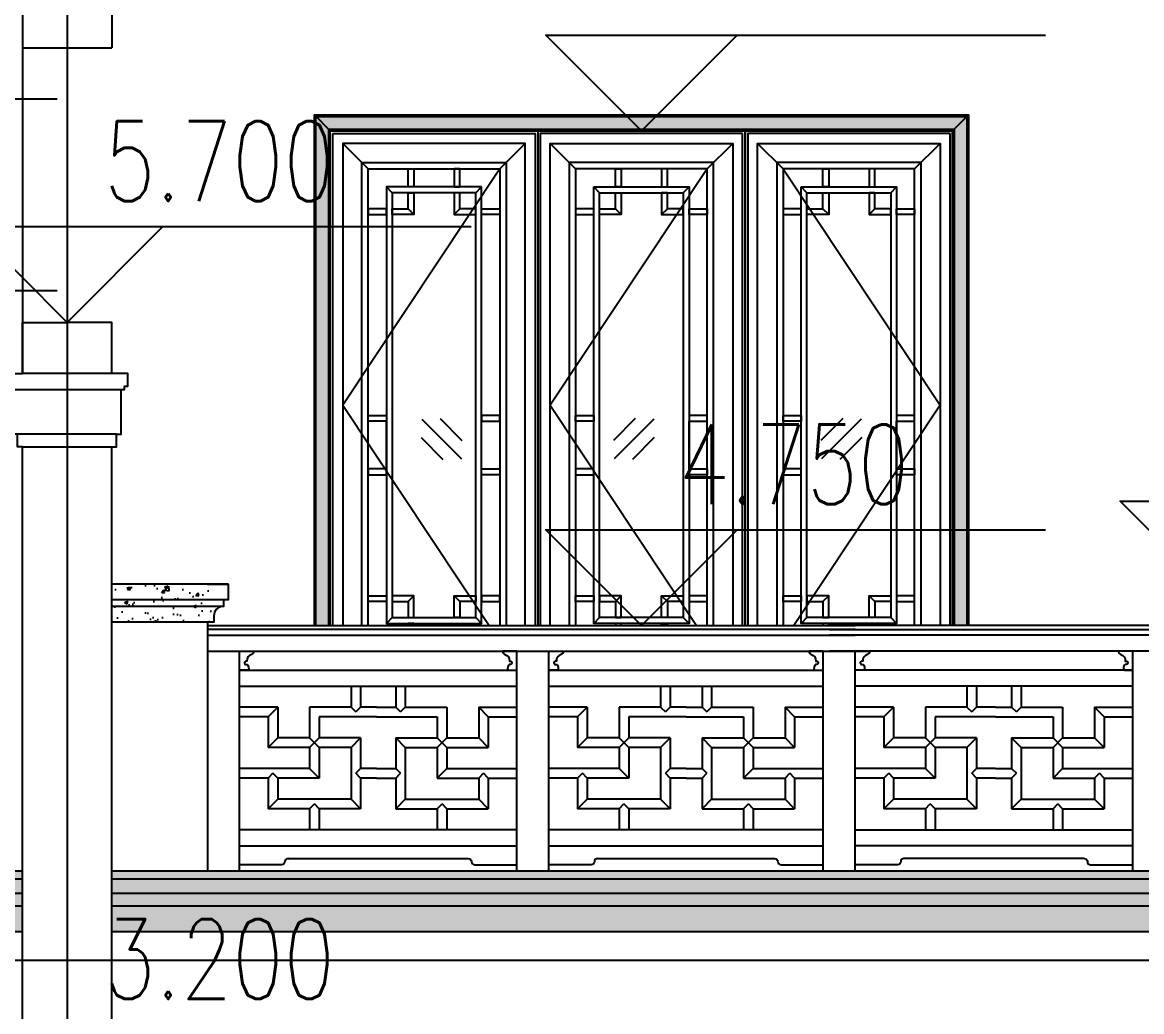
# Model space of a CAD drawing. Extents: x 296441 to 853063, y 459050 to 1117990.
# Drawn here: x 639158 to 642666, y 1086458 to 1089558 of the extents above; entities that cross this region are included whole.
import ezdxf
from ezdxf.xclip import XClip

# ---------------------------------------------------------------- set-up
doc = ezdxf.new("R2010")
doc.units = 0
doc.header["$LTSCALE"] = 1000
doc.header["$XCLIPFRAME"] = 0
for name, pattern in [('CENTER-1', [10, 6.25, -1.25, 1.25, -1.25]), ('CENTER2', [28.575, 19.05, -3.175, 3.175, -3.175]), ('E1-ELEV-S$0$HIDDEN2', [4.7625, 3.175, -1.5875])]:
    doc.linetypes.add(name, pattern=pattern)
for name, color, linetype in [('1.5铝板', 3, 'Continuous'), ('95', 95, 'Continuous'), ('E1-ELEV-S$0$01-ELEV-ALL$0$A-ELEV-MEDM-HEVY', 2, 'Continuous'), ('E1-ELEV-S$0$A B-ELEV-S-zhongjiantao-1F$0$A-ELEV-MEDM-HEVY', 2, 'Continuous'), ('E1-ELEV-S$0$A-ELEV-HDDN', 161, 'E1-ELEV-S$0$HIDDEN2'), ('E1-ELEV-S$0$A-ELEV-HEVY', 2, 'Continuous'), ('E1-ELEV-S$0$A-ELEV-MEDM', 4, 'Continuous'), ('E1-ELEV-S$0$A-ELEV-THIN', 144, 'Continuous'), ('E1-ELEV-S$0$A-ELEV-THIN-GRAY', 252, 'Continuous'), ('E1-ELEV-S$0$A-ELEV-XTHIN', 5, 'Continuous'), ('E1-ELEV-S$0$WALL-TYPE-DETL-W$0$A-ELEV-MEDM', 4, 'Continuous'), ('E1-TEXT-S$0$A-ANNO-LEVL', 3, 'Continuous'), ('E1-TEXT-S$0$A-ANNO-LEVL-TEXT', 255, 'Continuous'), ('E2-E3-ELEV-S$0$G-XREF', 2, 'Continuous'), ('G-GRID', 8, 'CENTER2'), ('G-XREF', 2, 'Continuous'), ('ZT1_通用--填充---PM、LM、DY、JD', 8, 'Continuous'), ('主框线', 4, 'Continuous'), ('副框内口线', 6, 'Continuous'), ('花格栅', 6, 'Continuous'), ('铝合金花格条', 5, 'Continuous')]:
    doc.layers.add(name, color=color, linetype=linetype)
doc.styles.add('E1-TEXT-S$0$GOA_01_thin_0.75', font='romans.shx', dxfattribs={"width": 0.75, "bigfont": 'hzdx.shx'})

# ---------------------------------------------------------------- blocks, each defined once
blk = doc.blocks.new('*U1403')
at = {"layer": 'E1-ELEV-S$0$A-ELEV-HEVY'}
for p, q in [((140, 340), (-140, 340)), ((-140, 110), (140, 110))]:
    blk.add_line(p, q, dxfattribs=at)
for points in [[(-140, -2000), (-140, 110), (-155, 110), (-155, 150), (-170, 150), (-170, 290), (-180, 290), (-180, 300), (-190, 300), (-190, 340), (-140, 340), (-140, 500), (0, 500)], [(140, -2000), (140, 110), (155, 110), (155, 150), (170, 150), (170, 290), (180, 290), (180, 300), (190, 300), (190, 340), (140, 340), (140, 500), (0, 500)]]:
    blk.add_lwpolyline(points, dxfattribs=at)
at = {"layer": 'E1-ELEV-S$0$A-ELEV-XTHIN'}
for p, q in [((-170, 290), (170, 290)), ((155, 150), (-155, 150))]:
    blk.add_line(p, q, dxfattribs=at)
blk = doc.blocks.new('E1-ELEV-S$0$cxdg')
at = {"layer": 'E1-ELEV-S$0$01-ELEV-ALL$0$A-ELEV-MEDM-HEVY', "ltscale": 0.01}
blk.add_lwpolyline([(0, 0), (65, 0), (65, -50), (50, -50), (50, -70, 0.414214), (20, -100), (20, -120), (0, -120)], format="xyb", dxfattribs=at)
blk = doc.blocks.new('E1-ELEV-S$0$WALL-TYPE-DETL-W$0$石雕饰1A-E1')
at = {"layer": 'E1-ELEV-S$0$WALL-TYPE-DETL-W$0$A-ELEV-MEDM'}
blk.add_lwpolyline([(0, 130), (-97.2, 130, 0.322993), (-82.6, 106.9, -0.379189), (-51.1, 61.9, -1.529792), (-52.9, 38.9, 0.173833), (-64, 12, 0.297704), (-56.2, 0), (0, 0)], format="xyb", close=True, dxfattribs=at)
blk = doc.blocks.new('E1-ELEV-S$0$xfhbn')
at = {"layer": 'E1-ELEV-S$0$A-ELEV-MEDM'}
for p, q in [((-103, 770), (-1163, 770)), ((-103, 690), (-1163, 690)), ((-1163, 0), (-1163, 690)), ((-1063, 0), (-1063, 690)), ((-203, 130), (-203, 690)), ((-203, 0), (-203, 690)), ((-103, 0), (-103, 690)), ((-203, 630), (-1063, 630)), ((-203, 580), (-1063, 580)), ((-1063, 130), (-203, 130)), ((-203, 80), (-1063, 80))]:
    blk.add_line(p, q, dxfattribs=at)
at = {"layer": 'E1-ELEV-S$0$A-ELEV-THIN', "ltscale": 0.1}
for p, q in [((-103, 740), (-1163, 740)), ((-713, 580), (-713, 514)), ((-683, 580), (-683, 514)), ((-583, 580), (-583, 514)), ((-553, 580), (-553, 514)), ((-943, 514), (-1063, 514)), ((-973, 484), (-943, 514)), ((-943, 514), (-943, 418)), ((-713, 514), (-843, 514)), ((-843, 514), (-843, 418)), ((-713, 514), (-698, 499)), ((-683, 514), (-698, 499)), ((-633, 514), (-683, 514)), ((-633, 514), (-583, 514)), ((-583, 514), (-568, 499)), ((-553, 514), (-568, 499)), ((-553, 514), (-423, 514)), ((-423, 514), (-423, 418)), ((-323, 514), (-203, 514)), ((-323, 514), (-323, 418)), ((-293, 484), (-323, 514)), ((-973, 484), (-1063, 484)), ((-973, 484), (-973, 388)), ((-633, 484), (-813, 484)), ((-633, 484), (-813, 484)), ((-813, 484), (-813, 418)), ((-633, 484), (-453, 484)), ((-633, 484), (-453, 484)), ((-453, 484), (-453, 418)), ((-293, 484), (-203, 484)), ((-293, 484), (-293, 388)), ((-943, 418), (-973, 388)), ((-843, 388), (-973, 388)), ((-843, 418), (-943, 418)), ((-843, 388), (-813, 418)), ((-843, 418), (-813, 388)), ((-843, 388), (-843, 322)), ((-683, 418), (-813, 418)), ((-713, 388), (-813, 388)), ((-813, 388), (-813, 292)), ((-713, 388), (-683, 418)), ((-713, 388), (-713, 226)), ((-683, 418), (-683, 322)), ((-583, 418), (-453, 418)), ((-583, 418), (-583, 322)), ((-553, 388), (-583, 418)), ((-553, 388), (-453, 388)), ((-553, 388), (-553, 226)), ((-423, 388), (-453, 418)), ((-423, 418), (-453, 388)), ((-453, 388), (-453, 292)), ((-423, 418), (-323, 418)), ((-423, 388), (-293, 388)), ((-423, 388), (-423, 322)), ((-323, 418), (-293, 388)), ((-843, 322), (-1063, 322)), ((-843, 322), (-813, 292)), ((-683, 322), (-698, 307)), ((-633, 322), (-683, 322)), ((-633, 322), (-683, 322)), ((-633, 322), (-583, 322)), ((-633, 322), (-583, 322)), ((-583, 322), (-568, 307)), ((-423, 322), (-453, 292)), ((-423, 322), (-203, 322)), ((-973, 292), (-1063, 292)), ((-973, 292), (-958, 307)), ((-973, 292), (-973, 196)), ((-943, 292), (-958, 307)), ((-813, 292), (-943, 292)), ((-943, 292), (-943, 226)), ((-683, 292), (-698, 307)), ((-633, 292), (-683, 292)), ((-633, 292), (-683, 292)), ((-683, 292), (-683, 196)), ((-633, 292), (-583, 292)), ((-633, 292), (-583, 292)), ((-583, 292), (-568, 307)), ((-583, 292), (-583, 196)), ((-453, 292), (-323, 292)), ((-323, 292), (-308, 307)), ((-323, 292), (-323, 226)), ((-293, 292), (-308, 307)), ((-293, 292), (-203, 292)), ((-293, 292), (-293, 196)), ((-973, 196), (-943, 226)), ((-713, 226), (-943, 226)), ((-843, 196), (-828, 211)), ((-813, 196), (-828, 211)), ((-713, 226), (-683, 196)), ((-553, 226), (-583, 196)), ((-553, 226), (-323, 226)), ((-453, 196), (-438, 211)), ((-423, 196), (-438, 211)), ((-293, 196), (-323, 226)), ((-843, 196), (-973, 196)), ((-843, 196), (-843, 130)), ((-683, 196), (-813, 196)), ((-813, 196), (-813, 130)), ((-583, 196), (-453, 196)), ((-453, 196), (-453, 130)), ((-423, 196), (-293, 196)), ((-423, 196), (-423, 130)), ((-355.5, 40), (-910.5, 40))]:
    blk.add_line(p, q, dxfattribs=at)
for points in [[(-910.5, 40, 0.414214), (-920.5, 30, -0.414214), (-930.5, 20), (-1063, 20), (-1063, 80)], [(-355.5, 40, -0.414214), (-345.5, 30, 0.414214), (-335.5, 20), (-203, 20), (-203, 80)]]:
    blk.add_lwpolyline(points, format="xyb", dxfattribs=at)
at = {"layer": 'E1-ELEV-S$0$A-ELEV-THIN-GRAY'}
blk.add_line((-1163, 757.8), (-103, 757.8), dxfattribs=at)
at = {"layer": 'E1-ELEV-S$0$WALL-TYPE-DETL-W$0$A-ELEV-MEDM', "yscale": 0.4615384615384616, "zscale": 0.4615384615384616}
for p, xscale in [((-1063, 630), -0.4615384615384616), ((-203, 630), 0.4615384615384616)]:
    blk.add_blockref('E1-ELEV-S$0$WALL-TYPE-DETL-W$0$石雕饰1A-E1', p, dxfattribs=dict(at, xscale=xscale))
blk = doc.blocks.new('*U1715')
at = {"layer": 'E1-ELEV-S$0$A-ELEV-MEDM'}
for p, q in [((-93, 770), (-1163, 770)), ((-93, 690), (-1163, 690)), ((-1163, 0), (-1163, 690)), ((-1063, 0), (-1063, 690)), ((-193, 130), (-193, 690)), ((-193, 0), (-193, 690)), ((-93, 0), (-93, 690)), ((-193, 630), (-1063, 630)), ((-193, 580), (-1063, 580)), ((-1063, 130), (-193, 130)), ((-193, 80), (-1063, 80))]:
    blk.add_line(p, q, dxfattribs=at)
at = {"layer": 'E1-ELEV-S$0$A-ELEV-THIN', "ltscale": 0.1}
for p, q in [((-93, 740), (-1163, 740)), ((-713, 580), (-713, 514)), ((-683, 580), (-683, 514)), ((-573, 580), (-573, 514)), ((-543, 580), (-543, 514)), ((-943, 514), (-1063, 514)), ((-973, 484), (-943, 514)), ((-943, 514), (-943, 418)), ((-713, 514), (-843, 514)), ((-843, 514), (-843, 418)), ((-713, 514), (-698, 499)), ((-683, 514), (-698, 499)), ((-623, 514), (-683, 514)), ((-623, 514), (-573, 514)), ((-573, 514), (-558, 499)), ((-543, 514), (-558, 499)), ((-543, 514), (-413, 514)), ((-413, 514), (-413, 418)), ((-313, 514), (-193, 514)), ((-313, 514), (-313, 418)), ((-283, 484), (-313, 514)), ((-973, 484), (-1063, 484)), ((-973, 484), (-973, 388)), ((-623, 484), (-813, 484)), ((-623, 484), (-813, 484)), ((-813, 484), (-813, 418)), ((-623, 484), (-443, 484)), ((-623, 484), (-443, 484)), ((-443, 484), (-443, 418)), ((-283, 484), (-193, 484)), ((-283, 484), (-283, 388)), ((-943, 418), (-973, 388)), ((-843, 388), (-973, 388)), ((-843, 418), (-943, 418)), ((-843, 388), (-813, 418)), ((-843, 418), (-813, 388)), ((-843, 388), (-843, 322)), ((-683, 418), (-813, 418)), ((-713, 388), (-813, 388)), ((-813, 388), (-813, 292)), ((-713, 388), (-683, 418)), ((-713, 388), (-713, 226)), ((-683, 418), (-683, 322)), ((-573, 418), (-443, 418)), ((-573, 418), (-573, 322)), ((-543, 388), (-573, 418)), ((-543, 388), (-443, 388)), ((-543, 388), (-543, 226)), ((-413, 388), (-443, 418)), ((-413, 418), (-443, 388)), ((-443, 388), (-443, 292)), ((-413, 418), (-313, 418)), ((-413, 388), (-283, 388)), ((-413, 388), (-413, 322)), ((-313, 418), (-283, 388)), ((-843, 322), (-1063, 322)), ((-843, 322), (-813, 292)), ((-683, 322), (-698, 307)), ((-623, 322), (-683, 322)), ((-623, 322), (-683, 322)), ((-623, 322), (-573, 322)), ((-623, 322), (-573, 322)), ((-573, 322), (-558, 307)), ((-413, 322), (-443, 292)), ((-413, 322), (-193, 322)), ((-973, 292), (-1063, 292)), ((-973, 292), (-958, 307)), ((-973, 292), (-973, 196)), ((-943, 292), (-958, 307)), ((-813, 292), (-943, 292)), ((-943, 292), (-943, 226)), ((-683, 292), (-698, 307)), ((-623, 292), (-683, 292)), ((-623, 292), (-683, 292)), ((-683, 292), (-683, 196)), ((-623, 292), (-573, 292)), ((-623, 292), (-573, 292)), ((-573, 292), (-558, 307)), ((-573, 292), (-573, 196)), ((-443, 292), (-313, 292)), ((-313, 292), (-298, 307)), ((-313, 292), (-313, 226)), ((-283, 292), (-298, 307)), ((-283, 292), (-193, 292)), ((-283, 292), (-283, 196)), ((-973, 196), (-943, 226)), ((-713, 226), (-943, 226)), ((-843, 196), (-828, 211)), ((-813, 196), (-828, 211)), ((-713, 226), (-683, 196)), ((-543, 226), (-573, 196)), ((-543, 226), (-313, 226)), ((-443, 196), (-428, 211)), ((-413, 196), (-428, 211)), ((-283, 196), (-313, 226)), ((-843, 196), (-973, 196)), ((-843, 196), (-843, 130)), ((-683, 196), (-813, 196)), ((-813, 196), (-813, 130)), ((-573, 196), (-443, 196)), ((-443, 196), (-443, 130)), ((-413, 196), (-283, 196)), ((-413, 196), (-413, 130)), ((-345.5, 40), (-910.5, 40))]:
    blk.add_line(p, q, dxfattribs=at)
for points in [[(-910.5, 40, 0.414214), (-920.5, 30, -0.414214), (-930.5, 20), (-1063, 20), (-1063, 80)], [(-345.5, 40, -0.414214), (-335.5, 30, 0.414214), (-325.5, 20), (-193, 20), (-193, 80)]]:
    blk.add_lwpolyline(points, format="xyb", dxfattribs=at)
at = {"layer": 'E1-ELEV-S$0$A-ELEV-THIN-GRAY'}
blk.add_line((-1163, 757.8), (-93, 757.8), dxfattribs=at)
at = {"layer": 'E1-ELEV-S$0$WALL-TYPE-DETL-W$0$A-ELEV-MEDM', "yscale": 0.4615384615384616, "zscale": 0.4615384615384616}
for p, xscale in [((-1063, 630), -0.4615384615384616), ((-193, 630), 0.4615384615384616)]:
    blk.add_blockref('E1-ELEV-S$0$WALL-TYPE-DETL-W$0$石雕饰1A-E1', p, dxfattribs=dict(at, xscale=xscale))
blk = doc.blocks.new('*U1714')
at = {"layer": 'E1-ELEV-S$0$A-ELEV-MEDM'}
for p, q in [((-93, 770), (-1163, 770)), ((-93, 690), (-1163, 690)), ((-1163, 0), (-1163, 690)), ((-1063, 0), (-1063, 690)), ((-193, 130), (-193, 690)), ((-193, 0), (-193, 690)), ((-93, 0), (-93, 690)), ((-193, 630), (-1063, 630)), ((-193, 580), (-1063, 580)), ((-1063, 130), (-193, 130)), ((-193, 80), (-1063, 80))]:
    blk.add_line(p, q, dxfattribs=at)
at = {"layer": 'E1-ELEV-S$0$A-ELEV-THIN', "ltscale": 0.1}
for p, q in [((-93, 740), (-1163, 740)), ((-713, 580), (-713, 514)), ((-683, 580), (-683, 514)), ((-573, 580), (-573, 514)), ((-543, 580), (-543, 514)), ((-943, 514), (-1063, 514)), ((-973, 484), (-943, 514)), ((-943, 514), (-943, 418)), ((-713, 514), (-843, 514)), ((-843, 514), (-843, 418)), ((-713, 514), (-698, 499)), ((-683, 514), (-698, 499)), ((-623, 514), (-683, 514)), ((-623, 514), (-573, 514)), ((-573, 514), (-558, 499)), ((-543, 514), (-558, 499)), ((-543, 514), (-413, 514)), ((-413, 514), (-413, 418)), ((-313, 514), (-193, 514)), ((-313, 514), (-313, 418)), ((-283, 484), (-313, 514)), ((-973, 484), (-1063, 484)), ((-973, 484), (-973, 388)), ((-623, 484), (-813, 484)), ((-623, 484), (-813, 484)), ((-813, 484), (-813, 418)), ((-623, 484), (-443, 484)), ((-623, 484), (-443, 484)), ((-443, 484), (-443, 418)), ((-283, 484), (-193, 484)), ((-283, 484), (-283, 388)), ((-943, 418), (-973, 388)), ((-843, 388), (-973, 388)), ((-843, 418), (-943, 418)), ((-843, 388), (-813, 418)), ((-843, 418), (-813, 388)), ((-843, 388), (-843, 322)), ((-683, 418), (-813, 418)), ((-713, 388), (-813, 388)), ((-813, 388), (-813, 292)), ((-713, 388), (-683, 418)), ((-713, 388), (-713, 226)), ((-683, 418), (-683, 322)), ((-573, 418), (-443, 418)), ((-573, 418), (-573, 322)), ((-543, 388), (-573, 418)), ((-543, 388), (-443, 388)), ((-543, 388), (-543, 226)), ((-413, 388), (-443, 418)), ((-413, 418), (-443, 388)), ((-443, 388), (-443, 292)), ((-413, 418), (-313, 418)), ((-413, 388), (-283, 388)), ((-413, 388), (-413, 322)), ((-313, 418), (-283, 388)), ((-843, 322), (-1063, 322)), ((-843, 322), (-813, 292)), ((-683, 322), (-698, 307)), ((-623, 322), (-683, 322)), ((-623, 322), (-683, 322)), ((-623, 322), (-573, 322)), ((-623, 322), (-573, 322)), ((-573, 322), (-558, 307)), ((-413, 322), (-443, 292)), ((-413, 322), (-193, 322)), ((-973, 292), (-1063, 292)), ((-973, 292), (-958, 307)), ((-973, 292), (-973, 196)), ((-943, 292), (-958, 307)), ((-813, 292), (-943, 292)), ((-943, 292), (-943, 226)), ((-683, 292), (-698, 307)), ((-623, 292), (-683, 292)), ((-623, 292), (-683, 292)), ((-683, 292), (-683, 196)), ((-623, 292), (-573, 292)), ((-623, 292), (-573, 292)), ((-573, 292), (-558, 307)), ((-573, 292), (-573, 196)), ((-443, 292), (-313, 292)), ((-313, 292), (-298, 307)), ((-313, 292), (-313, 226)), ((-283, 292), (-298, 307)), ((-283, 292), (-193, 292)), ((-283, 292), (-283, 196)), ((-973, 196), (-943, 226)), ((-713, 226), (-943, 226)), ((-843, 196), (-828, 211)), ((-813, 196), (-828, 211)), ((-713, 226), (-683, 196)), ((-543, 226), (-573, 196)), ((-543, 226), (-313, 226)), ((-443, 196), (-428, 211)), ((-413, 196), (-428, 211)), ((-283, 196), (-313, 226)), ((-843, 196), (-973, 196)), ((-843, 196), (-843, 130)), ((-683, 196), (-813, 196)), ((-813, 196), (-813, 130)), ((-573, 196), (-443, 196)), ((-443, 196), (-443, 130)), ((-413, 196), (-283, 196)), ((-413, 196), (-413, 130)), ((-345.5, 40), (-910.5, 40))]:
    blk.add_line(p, q, dxfattribs=at)
for points in [[(-910.5, 40, 0.414214), (-920.5, 30, -0.414214), (-930.5, 20), (-1063, 20), (-1063, 80)], [(-345.5, 40, -0.414214), (-335.5, 30, 0.414214), (-325.5, 20), (-193, 20), (-193, 80)]]:
    blk.add_lwpolyline(points, format="xyb", dxfattribs=at)
at = {"layer": 'E1-ELEV-S$0$A-ELEV-THIN-GRAY'}
blk.add_line((-1163, 757.8), (-93, 757.8), dxfattribs=at)
at = {"layer": 'E1-ELEV-S$0$WALL-TYPE-DETL-W$0$A-ELEV-MEDM', "yscale": 0.4615384615384616, "zscale": 0.4615384615384616}
for p, xscale in [((-1063, 630), -0.4615384615384616), ((-193, 630), 0.4615384615384616)]:
    blk.add_blockref('E1-ELEV-S$0$WALL-TYPE-DETL-W$0$石雕饰1A-E1', p, dxfattribs=dict(at, xscale=xscale))
blk = doc.blocks.new('单层玻璃')
at = {"layer": '95'}
for p, q in [((-1.217, -0.085), (0.085, 1.217)), ((-1.183, -1.183), (1.183, 1.183)), ((-0.085, -1.217), (1.217, 0.085))]:
    blk.add_line(p, q, dxfattribs=at)
blk = doc.blocks.new('*U2022')
at = {"color": 8}
for p, q in [((58, -58), (8, -8)), ((592, -58), (642, -8)), ((58, -411), (39, -430)), ((592, -411), (611, -430)), ((118.8, -549.8), (39, -470)), ((531.2, -549.8), (611, -470)), ((118.8, -2031.2), (39, -2111)), ((531.2, -2031.2), (611, -2111))]:
    blk.add_line(p, q, dxfattribs=at)
for points in [[(611, -430), (611, -470), (39, -470), (39, -430)], [(39, -470), (611, -470), (611, -2111), (39, -2111)]]:
    blk.add_lwpolyline(points, close=True)
at = {"color": 2, "ltscale": 250}
blk.add_lwpolyline([(531.2, -549.8), (118.8, -549.8), (118.8, -2031.2), (531.2, -2031.2)], close=True, dxfattribs=at)
at = {"layer": '1.5铝板', "ltscale": 250}
for points in [[(611, -430), (39, -430), (39, -39), (611, -39)], [(592, -411), (58, -411), (58, -58), (592, -58)]]:
    blk.add_lwpolyline(points, close=True, dxfattribs=at)
at = {"layer": '主框线'}
blk.add_lwpolyline([(8, -2142), (642, -2142), (642, -8), (8, -8)], close=True, dxfattribs=at)
at = {"layer": '副框内口线', "linetype": 'CENTER-1', "ltscale": 40}
blk.add_lwpolyline([(0, -2150), (650, -2150), (650, 0), (0, 0)], close=True, dxfattribs=at)
at = {"layer": '花格栅', "color": 6, "ltscale": 250}
blk.add_lwpolyline([(551.2, -529.8), (98.8, -529.8), (98.8, -2051.2), (551.2, -2051.2)], close=True, dxfattribs=at)
at = {"layer": '铝合金花格条'}
for p, q in [((175.8, -1090.5), (175.8, -1240.5)), ((474.2, -1090.5), (474.2, -1240.5))]:
    blk.add_line(p, q, dxfattribs=at)
for points in [[(183, -58), (201, -58), (201, -115), (183, -115)], [(467, -58), (449, -58), (449, -115), (467, -115)], [(535, -115), (535, -354), (115, -354), (115, -115)], [(517, -133), (517, -336), (133, -336), (133, -133)], [(58, -183), (58, -201), (115, -201), (115, -183)], [(592, -183), (592, -201), (535, -201), (535, -183)], [(58, -286), (58, -268), (115, -268), (115, -286)], [(592, -286), (592, -268), (535, -268), (535, -286)], [(183, -411), (201, -411), (201, -354), (183, -354)], [(467, -411), (449, -411), (449, -354), (467, -354)], [(243.8, -549.8), (261.8, -549.8), (261.8, -606.8), (243.8, -606.8)], [(406.2, -549.8), (388.2, -549.8), (388.2, -606.8), (406.2, -606.8)], [(474.2, -1974.2), (175.8, -1974.2), (175.8, -606.8), (474.2, -606.8)], [(456.2, -1956.2), (193.8, -1956.2), (193.8, -624.8), (456.2, -624.8)], [(118.8, -674.8), (118.8, -692.8), (175.8, -692.8), (175.8, -674.8)], [(531.2, -674.8), (531.2, -692.8), (474.2, -692.8), (474.2, -674.8)], [(175.8, -1090.5), (118.8, -1090.5), (118.8, -1072.5), (175.8, -1072.5)], [(474.2, -1090.5), (531.2, -1090.5), (531.2, -1072.5), (474.2, -1072.5)], [(175.8, -1240.5), (118.8, -1240.5), (118.8, -1258.5), (175.8, -1258.5)], [(474.2, -1240.5), (531.2, -1240.5), (531.2, -1258.5), (474.2, -1258.5)], [(118.8, -1906.2), (118.8, -1888.2), (175.8, -1888.2), (175.8, -1906.2)], [(531.2, -1906.2), (531.2, -1888.2), (474.2, -1888.2), (474.2, -1906.2)], [(243.8, -2031.2), (261.8, -2031.2), (261.8, -1974.2), (243.8, -1974.2)], [(406.2, -2031.2), (388.2, -2031.2), (388.2, -1974.2), (406.2, -1974.2)]]:
    blk.add_lwpolyline(points, close=True, dxfattribs=at)
for points in [[(133, -133), (115, -115)], [(201, -201), (183, -183), (133, -183), (133, -201), (201, -201), (201, -133), (183, -133), (183, -183)], [(449, -201), (467, -183), (517, -183), (517, -201), (449, -201), (449, -133), (467, -133), (467, -183)], [(517, -133), (535, -115)], [(201, -268), (183, -286), (133, -286), (133, -268), (201, -268), (201, -336), (183, -336), (183, -286)], [(449, -268), (467, -286), (517, -286), (517, -268), (449, -268), (449, -336), (467, -336), (467, -286)], [(133, -336), (115, -354)], [(517, -336), (535, -354)], [(193.8, -624.8), (175.8, -606.8)], [(261.8, -692.8), (243.8, -674.8), (243.8, -624.8), (261.8, -624.8), (261.8, -692.8), (193.8, -692.8), (193.8, -674.8), (243.8, -674.8)], [(388.2, -692.8), (406.2, -674.8), (406.2, -624.8), (388.2, -624.8), (388.2, -692.8), (456.2, -692.8), (456.2, -674.8), (406.2, -674.8)], [(456.2, -624.8), (474.2, -606.8)], [(261.8, -1888.2), (243.8, -1906.2), (243.8, -1956.2), (261.8, -1956.2), (261.8, -1888.2), (193.8, -1888.2), (193.8, -1906.2), (243.8, -1906.2)], [(388.2, -1888.2), (406.2, -1906.2), (406.2, -1956.2), (388.2, -1956.2), (388.2, -1888.2), (456.2, -1888.2), (456.2, -1906.2), (406.2, -1906.2)], [(193.8, -1956.2), (175.8, -1974.2)], [(456.2, -1956.2), (474.2, -1974.2)]]:
    blk.add_lwpolyline(points, dxfattribs=at)
at = {"xscale": 52.5, "yscale": 52.5, "zscale": 52.5}
for p in [(348.6, -288.5), (348.6, -1184.5)]:
    blk.add_blockref('单层玻璃', p, dxfattribs=at)
blk = doc.blocks.new('20200401092819')
at = {"ltscale": 1000}
blk.add_lwpolyline([(0, -2150), (1950, -2150), (1950, 0), (0, 0)], close=True, dxfattribs=at)
for points in [[(531.2, -118.8), (39, -859.5), (531.2, -1600.2)], [(768.8, -118.8), (1261, -859.5), (768.8, -1600.2)], [(1418.8, -118.8), (1911, -859.5), (1418.8, -1600.2)]]:
    blk.add_lwpolyline(points, dxfattribs=at)
at = {"ltscale": 1000, "xscale": -1, "rotation": 180}
for p in [(0, -2150), (650, -2150)]:
    blk.add_blockref('*U2022', p, dxfattribs=at)
at = {"ltscale": 1000, "rotation": 180}
blk.add_blockref('*U2022', (1950, -2150), dxfattribs=at)
blk = doc.blocks.new('E1-ELEV-S')
at = {"layer": 'ZT1_通用--填充---PM、LM、DY、JD', "ltscale": 1000}
h = blk.add_hatch(dxfattribs=at)
h.set_pattern_fill('混凝土', color=256, scale=10)
h.set_pattern_definition([(50, (675163.83, 1028200.233), (71.7260183, -6.2752135), [7.5, -82.5]), (355, (675163.83, 1028200.23), (-13.8751334, 75.2192134), [6, -66]), (100.4514, (675169.81, 1028199.71), (57.850938, 68.9439542), [6.374019, -70.114211]), (46.1842, (675163.83, 1028220.23), (106.724105, -16.5519014), [11.25, -123.75]), (96.6356, (675172.72, 1028218.85), (93.4662706, 97.411787), [9.561029, -105.1713]), (351.1842, (675163.83, 1028220.23), (93.466195, 97.41186), [9, -99]), (21, (675173.83, 1028215.233), (59.6907052, -40.261889), [7.5, -82.5]), (326, (675173.83, 1028215.23), (24.331533, 72.5150045), [6, -66]), (71.4514, (675178.804, 1028211.88), (84.022263, 32.2530497), [6.374019, -70.114211]), (37.5, (675163.83, 1028200.233), (1.21598553, 33.2893854), [0, -65.2, 0, -67, 0, -66.25]), (7.5, (675163.83, 1028200.233), (26.3069537, 39.4411712), [0, -38.2, 0, -63.7, 0, -25.25]), (327.5, (675141.53, 1028200.233), (53.3822436, -2.2554872), [0, -25, 0, -78, 0, -103.5]), (317.5, (675131.53, 1028200.233), (58.318617, 10.0104982), [0, -32.5, 0, -51.8, 0, -73.5])])
h.paths.add_polyline_path([(2825, 4750), (2825, 4200), (2825, 6350), (775, 6350), (775, 4750), (820, 4750), (820, 6305), (2775, 6305), (2775, 4750)])
h = blk.add_hatch(dxfattribs=at)
h.set_pattern_fill('混凝土', color=256, scale=15)
h.set_pattern_definition([(50, (629238.475, 1087678.07), (107.5890274, -9.41282), [11.25, -123.75]), (355, (629238.48, 1087678.07), (-20.8127, 112.82882), [9, -99]), (100.4514, (629247.44, 1087677.29), (86.776407, 103.415931), [9.5610285, -105.171317]), (46.1842, (629238.48, 1087708.07), (160.086157, -24.827852), [16.875, -185.625]), (96.6356, (629251.82, 1087706), (140.199406, 146.11768), [14.341543, -157.75695]), (351.1842, (629238.48, 1087708.07), (140.199292, 146.11779), [13.5, -148.5]), (21, (629253.475, 1087700.57), (89.536058, -60.3928336), [11.25, -123.75]), (326, (629253.48, 1087700.57), (36.4973, 108.772507), [9, -99]), (71.4514, (629260.94, 1087695.54), (126.033394, 48.3795745), [9.5610285, -105.171317]), (37.5, (629238.475, 1087678.07), (1.8239783, 49.9340781), [0, -97.8, 0, -100.5, 0, -99.375]), (7.5, (629238.475, 1087678.07), (39.4604306, 59.1617568), [0, -57.3, 0, -95.55, 0, -37.875]), (327.5, (629205.025, 1087678.07), (80.0733654, -3.3832308), [0, -37.5, 0, -117, 0, -155.25]), (317.5, (629190.025, 1087678.07), (87.4779254, 15.0157473), [0, -48.75, 0, -77.7, 0, -110.25])])
h.paths.add_polyline_path([(460, 4760), (140, 4760), (140, 4880), (460, 4880)])
h = blk.add_hatch(dxfattribs=at)
h.set_pattern_fill('混凝土', color=256, scale=20)
h.set_pattern_definition([(50, (620238.48, 1027790.23), (143.452037, -12.550427), [15, -165]), (355, (620238.48, 1027790.23), (-27.750267, 150.438427), [12, -132]), (100.4514, (620250.43, 1027789.19), (115.701876, 137.887908), [12.748038, -140.228422]), (46.1842, (620238.48, 1027830.23), (213.44821, -33.103803), [22.5, -247.5]), (96.6356, (620256.27, 1027827.47), (186.93254, 194.823574), [19.122058, -210.3426]), (351.1842, (620238.48, 1027830.23), (186.93239, 194.82372), [18, -198]), (21, (620258.48, 1027820.23), (119.38141, -80.523778), [15, -165]), (326, (620258.48, 1027820.23), (48.663066, 145.030009), [12, -132]), (71.4514, (620268.43, 1027813.52), (168.044526, 64.5061), [12.748038, -140.228422]), (37.5, (620238.48, 1027790.233), (2.431971, 66.5787708), [0, -130.4, 0, -134, 0, -132.5]), (7.5, (620238.48, 1027790.23), (52.6139075, 78.8823424), [0, -76.4, 0, -127.4, 0, -50.5]), (327.5, (620193.88, 1027790.233), (106.7644872, -4.5109743), [0, -50, 0, -156, 0, -207]), (317.5, (620173.88, 1027790.23), (116.637234, 20.0209965), [0, -65, 0, -103.6, 0, -147])])
h.paths.add_polyline_path([(9460, 3790), (140, 3790), (140, 3980), (9460, 3980)])
at = {"layer": 'E1-ELEV-S$0$A B-ELEV-S-zhongjiantao-1F$0$A-ELEV-MEDM-HEVY'}
blk.add_lwpolyline([(440, 4760), (440, 3980)], dxfattribs=at)
at = {"layer": 'E1-ELEV-S$0$A-ELEV-HDDN'}
blk.add_lwpolyline([(775, 4750), (775, 6350), (2825, 6350), (2825, 4750)], dxfattribs=at)
at = {"layer": 'E1-ELEV-S$0$A-ELEV-HEVY'}
for p, q in [((-140, 9700), (-140, 5540)), ((140, 9700), (140, 6560)), ((-140, 6560), (140, 6560)), ((505, 4880), (140, 4880)), ((460, 4760), (140, 4760)), ((9460, 3980), (140, 3980)), ((9460, 3790), (140, 3790))]:
    blk.add_line(p, q, dxfattribs=at)
blk.add_lwpolyline([(825, 4750), (825, 6300), (2775, 6300), (2775, 4750)], dxfattribs=at)
at = {"layer": 'E1-ELEV-S$0$A-ELEV-MEDM'}
blk.add_lwpolyline([(775, 4750), (775, 6350), (2825, 6350), (2825, 4750)], dxfattribs=at)
at = {"layer": 'E1-ELEV-S$0$A-ELEV-XTHIN'}
for p, q in [((825, 6300), (775, 6350)), ((2775, 6300), (2825, 6350)), ((505, 4830), (140, 4830)), ((490, 4810), (140, 4810)), ((9460, 3955), (140, 3955)), ((9460, 3910), (140, 3910)), ((9460, 3870), (140, 3870))]:
    blk.add_line(p, q, dxfattribs=at)
for points in [[(780, 4750), (780, 6345), (2820, 6345), (2820, 4750)], [(820, 4750), (820, 6305), (2780, 6305), (2780, 4750)]]:
    blk.add_lwpolyline(points, dxfattribs=at)
at = {"ltscale": 1000}
ref = blk.add_blockref('20200401092819', (2775, 6300), dxfattribs=dict(at, xscale=-1))
XClip(ref).set_block_clipping_path([(0, -1549.999992359), (1949.9999999995, 0)])
blk.add_blockref('E1-ELEV-S$0$cxdg', (440, 4880))
at = {"layer": 'E1-ELEV-S$0$A-ELEV-HEVY'}
for p in [(0, 5200), (9600, 5200)]:
    blk.add_blockref('*U1403', p, dxfattribs=at)
at = {"layer": 'E1-ELEV-S$0$A-ELEV-THIN', "ltscale": 0.1, "extrusion": (0, 0, -1)}
ref = blk.add_blockref('*U1715', (-347, 3980), dxfattribs=dict(at, zscale=-1))
XClip(ref).set_block_clipping_path([(-1143.5165886965, -190.0051024201), (-93.0046069129, 771.0544273934)])
at = {"layer": 'E1-ELEV-S$0$A-ELEV-THIN', "ltscale": 0.1, "extrusion": (0, 0, -1), "zscale": -1}
blk.add_blockref('E1-ELEV-S$0$xfhbn', (-1307, 3980), dxfattribs=at)
at = {"layer": 'E1-ELEV-S$0$A-ELEV-THIN', "ltscale": 0.1, "extrusion": (0, 0, -1)}
ref = blk.add_blockref('*U1714', (-3533, 3980), dxfattribs=dict(at, xscale=-1, zscale=-1))
XClip(ref).set_block_clipping_path([(-1143.5165886965, -190.0051024201), (-93.0000000955, 772.2682700948)])
blk = doc.blocks.new('E2-E3-ELEV-S')
at = {"layer": 'E2-E3-ELEV-S$0$G-XREF'}
ref = blk.add_blockref('E1-ELEV-S', (0, 0), dxfattribs=at)
XClip(ref).set_block_clipping_path([(-155.0010429744, 5700.00000052), (502.7055785611, 5700.00000052), (502.7055785611, 6417.4071594852), (3739.9999999944, 6417.4071594852), (3750.0000337741, 9699.9999999935), (5037.5000003928, 9699.9999999935), (5037.5000003928, 13173.1885809162), (10599.9999999446, 13173.1885809162), (10599.9999999446, -2500.0000000065), (-155.0010429744, -2500.0000000065)])

msp = doc.modelspace()

# ---------------------------------------------------------------- linework, layer by layer
at = {"layer": 'E1-TEXT-S$0$A-ANNO-LEVL'}
for points, elevation in [([(641398.5, 1089518.1), (641098.5, 1089218.1), (640798.5, 1089518.1), (642364.6, 1089518.1)], 10.8), ([(638301.4, 1089318.1), (638001.4, 1089018.1), (637701.4, 1089318.1), (639267.5, 1089318.1)], 5.4), ([(639598.5, 1088918.1), (639298.5, 1088618.1), (638998.5, 1088918.1), (640564.6, 1088918.1)], 10.8), ([(638301.4, 1088718.1), (638001.4, 1088418.1), (637701.4, 1088718.1), (639267.5, 1088718.1)], 5.4), ([(643198.5, 1088058.1), (642898.5, 1087758.1), (642598.5, 1088058.1), (644164.6, 1088058.1)], 10.8), ([(641398.5, 1087968.1), (641098.5, 1087668.1), (640798.5, 1087968.1), (642364.6, 1087968.1)], 10.8)]:
    msp.add_lwpolyline(points, dxfattribs=dict(at, elevation=elevation))
at = {"layer": 'G-GRID'}
for p, q in [((639298.5, 1092818.1, 0), (639298.5, 1071979.4, 0)), ((674249.9, 1086618.1, 5.4), (592333.1, 1086618.1, 5.4))]:
    msp.add_line(p, q, dxfattribs=at)

# ---------------------------------------------------------------- block references
at = {"layer": 'G-XREF'}
for name, p in [('E2-E3-ELEV-S', (629698.5, 1082918.1, 5.4)), ('E1-ELEV-S', (639298.5, 1082918.1, 5.4))]:
    msp.add_blockref(name, p, dxfattribs=at)

# ---------------------------------------------------------------- texts
at = {"layer": 'E1-TEXT-S$0$A-ANNO-LEVL-TEXT', "style": 'E1-TEXT-S$0$GOA_01_thin_0.75', "width": 0.75}
for s, p in [('5.700', (639414.5, 1088998.2, 10.8)), ('4.750', (641214.5, 1088048.2, 10.8)), ('3.200', (639414.5, 1086498.2, 10.8))]:
    msp.add_text(s, height=250, dxfattribs=at).set_placement(p)

doc.saveas('drawing.dxf')
